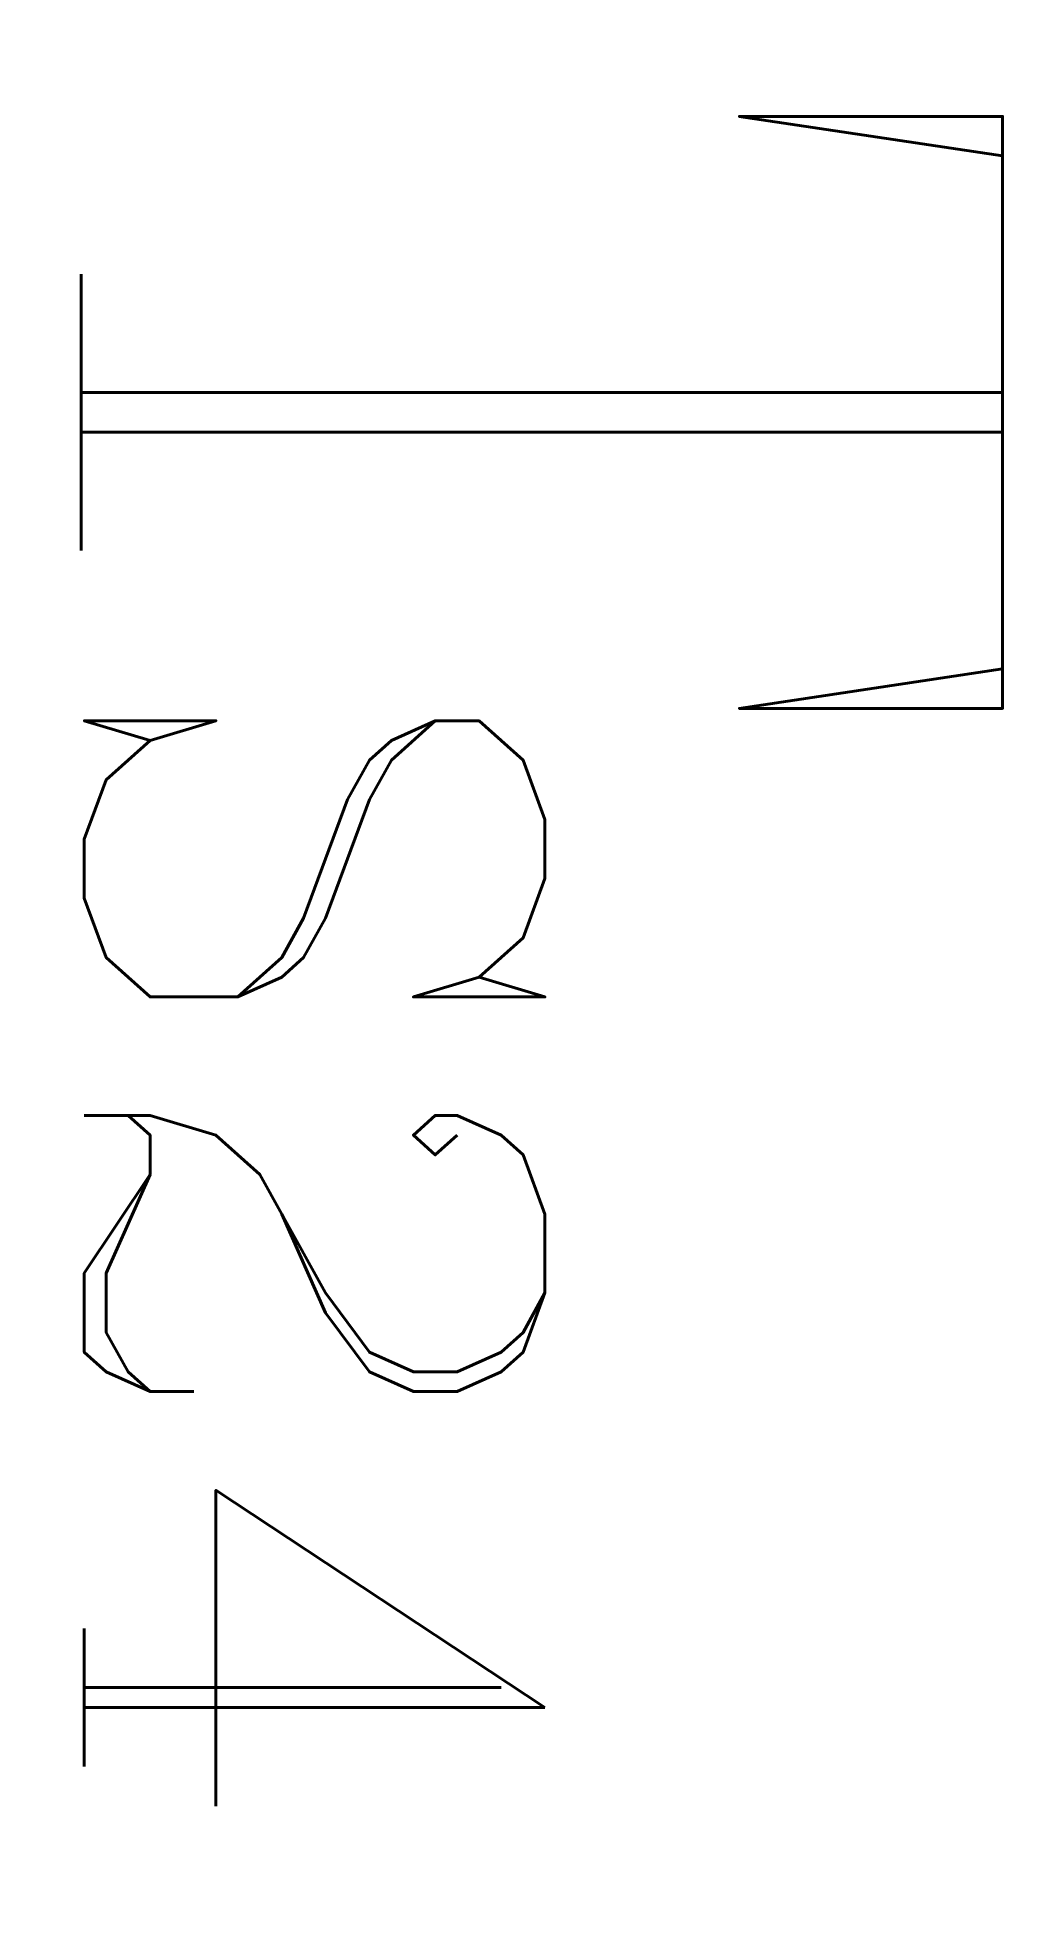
# Model space of a CAD drawing. Header units: inches. Extents: x 2.2 to 22.6, y -26.3 to 13.2.
import ezdxf

# ---------------------------------------------------------------- set-up
doc = ezdxf.new("R2010")
doc.units = ezdxf.units.IN
doc.header["$LTSCALE"] = 48
doc.header["$MEASUREMENT"] = 0
doc.styles.add('FSL12-1', font='complex.shx')

msp = doc.modelspace()

# ---------------------------------------------------------------- wipeouts: each hides what was drawn before it
msp.add_wipeout([(22.563, 13.175), (2.201, 13.175), (2.201, -26.326), (22.563, -26.326)])

# ---------------------------------------------------------------- next in the draw order: texts
at = {"linetype": 'Continuous', "attachment_point": 1, "rotation": 270, "style": 'FSL12-1'}
for s, insert, char_height, width in [('T', (22.563, 13.175), 19.44, 136.08), ('S24', (12.909, 0), 9.72, 86.56875)]:
    msp.add_mtext(s, dxfattribs=dict(at, insert=insert, char_height=char_height, width=width))

doc.saveas('drawing.dxf')
